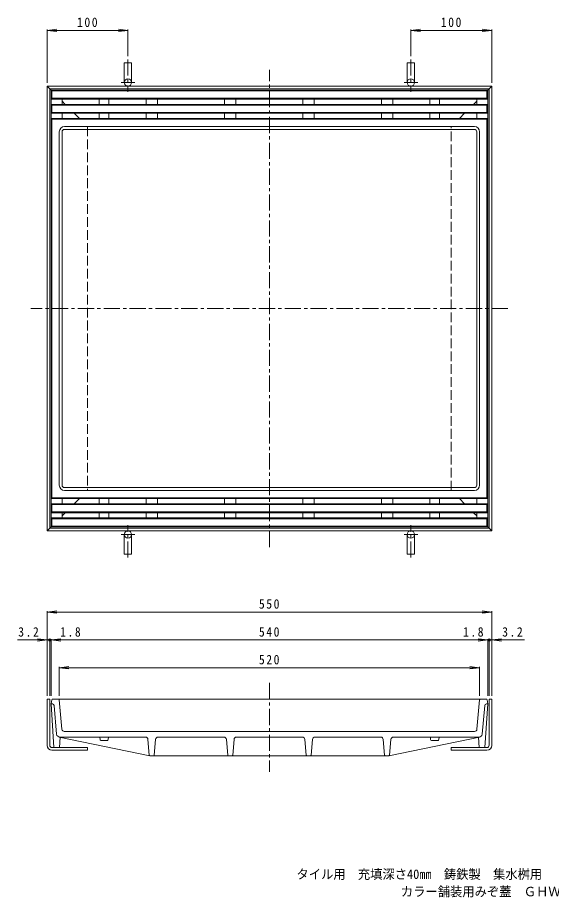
# Model space of a CAD drawing. Units: millimetres, scale not verified. Extents: x -683 to 631, y -550 to 551.
# Drawn here: x -683 to -23, y -550 to 538 of the extents above; entities that cross this region are included whole.
import ezdxf
from ezdxf.enums import TextEntityAlignment as Align

# ---------------------------------------------------------------- set-up
doc = ezdxf.new("R2010")
doc.units = ezdxf.units.MM
doc.header["$LTSCALE"] = 4
doc.header["$PDMODE"] = 32
doc.header["$PDSIZE"] = 3.2
doc.linetypes.add('CHAIN1', pattern=[8, 5, -1, 1, -1])
doc.linetypes.add('DASHED3', pattern=[4, 3, -1])
for name, color, linetype, lineweight in [('0-0_通り芯', 3, 'Continuous', 9), ('0-1_躯体', 2, 'Continuous', 9), ('0-F', 7, 'Continuous', 9)]:
    doc.layers.add(name, color=color, linetype=linetype, lineweight=lineweight)
doc.layers.add('F-5_F-5ﾚｲﾔ', color=3, linetype='Continuous')
doc.styles.add('ＭＳ ゴシック', font='')
doc.styles.get('ＭＳ ゴシック').set_extended_font_data('MS Gothic')

msp = doc.modelspace()

# ---------------------------------------------------------------- linework, layer by layer
at = {"layer": '0-0_通り芯', "linetype": 'CHAIN1'}
for p, q in [((-371.46, -116.584), (-371.46, 473.416)), ((-76.46, 178.416), (-666.46, 178.416)), ((-371.46, -284.703), (-371.46, -394.703))]:
    msp.add_line(p, q, dxfattribs=at)
at = {"layer": '0-0_通り芯'}
for p, q in [((-640.46, 447.416), (-641.46, 448.416)), ((-101.46, 448.416), (-641.46, 448.416)), ((-640.46, 447.416), (-640.46, 438.416)), ((-102.46, 447.416), (-640.46, 447.416)), ((-102.46, 447.416), (-101.46, 448.416)), ((-102.46, 447.416), (-102.46, 438.416)), ((-101.46, 448.416), (-101.46, -91.584)), ((-640.46, 438.416), (-641.46, 437.416)), ((-101.46, 437.416), (-641.46, 437.416)), ((-102.46, 438.416), (-640.46, 438.416)), ((-627.96, 437.416), (-627.96, 430.916)), ((-581.96, 437.415), (-581.96, 430.915)), ((-569.96, 437.415), (-569.96, 430.915)), ((-523.96, 437.416), (-523.96, 430.916)), ((-509.96, 437.416), (-509.96, 430.916)), ((-426.96, 437.416), (-426.96, 430.916)), ((-412.96, 437.416), (-412.96, 430.916)), ((-329.96, 437.416), (-329.96, 430.916)), ((-315.96, 437.416), (-315.96, 430.916)), ((-232.96, 437.416), (-232.96, 430.916)), ((-218.96, 437.416), (-218.96, 430.916)), ((-172.96, 437.415), (-172.96, 430.915)), ((-160.96, 437.415), (-160.96, 430.915)), ((-114.96, 437.416), (-114.96, 430.916)), ((-102.46, 438.416), (-101.46, 437.416)), ((-640.46, 429.916), (-641.46, 430.916)), ((-101.46, 430.916), (-641.46, 430.916)), ((-640.46, 429.916), (-640.46, 420.916)), ((-102.46, 429.916), (-640.46, 429.916)), ((-102.46, 429.916), (-101.46, 430.916)), ((-102.46, 429.916), (-102.46, 420.916)), ((-641.46, 419.916), (-640.46, 420.916)), ((-101.46, 419.916), (-641.46, 419.916)), ((-102.46, 420.916), (-640.46, 420.916)), ((-627.96, 419.916), (-627.96, 413.416)), ((-581.96, 419.916), (-581.96, 413.415)), ((-569.96, 419.916), (-569.96, 413.415)), ((-523.96, 419.916), (-523.96, 413.416)), ((-509.96, 419.916), (-509.96, 413.416)), ((-426.96, 419.916), (-426.96, 413.416)), ((-412.96, 419.916), (-412.96, 413.416)), ((-329.96, 419.916), (-329.96, 413.416)), ((-315.96, 419.916), (-315.96, 413.416)), ((-232.96, 419.916), (-232.96, 413.416)), ((-218.96, 419.916), (-218.96, 413.416)), ((-172.96, 419.916), (-172.96, 413.415)), ((-160.96, 419.916), (-160.96, 413.415)), ((-114.96, 419.916), (-114.96, 413.416)), ((-101.46, 419.916), (-102.46, 420.916)), ((-641.46, 413.416), (-640.46, 412.416)), ((-101.46, 413.416), (-641.46, 413.416)), ((-640.46, -55.584), (-640.46, 412.416)), ((-102.46, 412.416), (-640.46, 412.416)), ((-117.96, 403.416), (-624.96, 403.416)), ((-101.46, 413.416), (-102.46, 412.416)), ((-102.46, 412.416), (-102.46, -55.584)), ((-631.46, -40.084), (-631.46, 396.916)), ((-627.96, -40.084), (-627.96, 396.916)), ((-117.96, 399.916), (-624.96, 399.916)), ((-114.96, 396.916), (-114.96, -40.084)), ((-111.46, 396.916), (-111.46, -40.084)), ((-117.96, -43.084), (-624.96, -43.084)), ((-117.96, -46.584), (-624.96, -46.584)), ((-641.46, -56.584), (-640.46, -55.584)), ((-101.46, -56.584), (-641.46, -56.584)), ((-101.46, -63.084), (-641.46, -63.084)), ((-641.46, -63.084), (-640.46, -64.084)), ((-102.46, -55.584), (-640.46, -55.584)), ((-102.46, -64.084), (-640.46, -64.084)), ((-640.46, -73.084), (-640.46, -64.084)), ((-627.96, -63.084), (-627.96, -56.584)), ((-581.96, -63.085), (-581.96, -56.584)), ((-569.96, -63.085), (-569.96, -56.584)), ((-523.96, -63.084), (-523.96, -56.584)), ((-509.96, -63.084), (-509.96, -56.584)), ((-426.96, -63.084), (-426.96, -56.584)), ((-412.96, -63.084), (-412.96, -56.584)), ((-329.96, -63.084), (-329.96, -56.584)), ((-315.96, -63.084), (-315.96, -56.584)), ((-232.96, -63.084), (-232.96, -56.584)), ((-218.96, -63.084), (-218.96, -56.584)), ((-172.96, -63.085), (-172.96, -56.584)), ((-160.96, -63.085), (-160.96, -56.584)), ((-114.96, -63.084), (-114.96, -56.584)), ((-101.46, -56.584), (-102.46, -55.584)), ((-101.46, -63.084), (-102.46, -64.084)), ((-102.46, -73.084), (-102.46, -64.084)), ((-640.46, -73.084), (-641.46, -74.084)), ((-101.46, -74.084), (-641.46, -74.084)), ((-102.46, -73.084), (-640.46, -73.084)), ((-627.96, -80.584), (-627.96, -74.084)), ((-581.96, -80.584), (-581.96, -74.084)), ((-569.96, -80.584), (-569.96, -74.084)), ((-523.96, -80.584), (-523.96, -74.084)), ((-509.96, -80.584), (-509.96, -74.084)), ((-426.96, -80.584), (-426.96, -74.084)), ((-412.96, -80.584), (-412.96, -74.084)), ((-329.96, -80.584), (-329.96, -74.084)), ((-315.96, -80.584), (-315.96, -74.084)), ((-232.96, -80.584), (-232.96, -74.084)), ((-218.96, -80.584), (-218.96, -74.084)), ((-172.96, -80.584), (-172.96, -74.084)), ((-160.96, -80.584), (-160.96, -74.084)), ((-114.96, -80.584), (-114.96, -74.084)), ((-102.46, -73.084), (-101.46, -74.084)), ((-101.46, -80.584), (-641.46, -80.584)), ((-640.46, -81.584), (-641.46, -80.584)), ((-102.46, -81.584), (-640.46, -81.584)), ((-640.46, -90.584), (-640.46, -81.584)), ((-102.46, -81.584), (-101.46, -80.584)), ((-102.46, -90.584), (-102.46, -81.584)), ((-640.46, -90.584), (-641.46, -91.584)), ((-102.46, -90.584), (-640.46, -90.584)), ((-102.46, -90.584), (-101.46, -91.584)), ((-640.599, -305.538), (-641.46, -310.703)), ((-637.96, -364.703), (-641.46, -310.703)), ((-639.794, -310.703), (-641.46, -310.703)), ((-103.307, -304.703), (-639.612, -304.703)), ((-637.802, -312.528), (-634.693, -348.051)), ((-628.199, -341.964), (-631.38, -305.616)), ((-114.72, -341.964), (-111.539, -305.616)), ((-105.118, -312.528), (-108.226, -348.051)), ((-104.96, -364.703), (-101.46, -310.703)), ((-103.125, -310.703), (-101.46, -310.703)), ((-102.32, -305.538), (-101.46, -310.703)), ((-117.709, -344.703), (-625.211, -344.703)), ((-519.244, -374.682), (-631.514, -351.621)), ((-630.96, -364.703), (-630.13, -351.905)), ((-524.71, -351.703), (-630.709, -351.703)), ((-581.036, -354.786), (-581.293, -351.703)), ((-571.88, -355.703), (-580.039, -355.703)), ((-570.883, -354.786), (-570.626, -351.703)), ((-520.039, -373.789), (-521.721, -354.443)), ((-513.88, -373.789), (-512.198, -354.443)), ((-427.71, -351.703), (-509.209, -351.703)), ((-423.039, -373.789), (-424.721, -354.443)), ((-416.88, -373.789), (-415.198, -354.443)), ((-330.71, -351.703), (-412.209, -351.703)), ((-326.039, -373.789), (-327.721, -354.443)), ((-319.88, -373.789), (-318.198, -354.443)), ((-315.209, -351.703), (-233.71, -351.703)), ((-229.039, -373.789), (-230.721, -354.443)), ((-223.675, -374.682), (-111.406, -351.621)), ((-222.88, -373.789), (-221.198, -354.443)), ((-218.209, -351.703), (-112.211, -351.703)), ((-172.036, -354.786), (-172.293, -351.703)), ((-171.04, -355.703), (-162.88, -355.703)), ((-161.883, -354.786), (-161.626, -351.703)), ((-111.96, -364.703), (-112.789, -351.905)), ((-630.96, -364.703), (-637.96, -364.703)), ((-111.96, -364.703), (-104.96, -364.703)), ((-519.043, -374.703), (-223.876, -374.703))]:
    msp.add_line(p, q, dxfattribs=at)
msp.add_lwpolyline([(-101.46, -91.584), (-641.46, -91.584), (-641.46, 448.416)], dxfattribs=at)
for centre, radius, start, end in [((-624.96, 396.916), 6.5, 90, 178.59671), ((-117.96, 396.916), 6.5, 0, 90), ((-624.96, 396.916), 3, 90, 180), ((-117.96, 396.916), 3, 0, 90), ((-624.96, -40.084), 6.5, 180, 270), ((-624.96, -40.084), 3, 180, 270), ((-117.96, -40.084), 6.5, 270, 0), ((-117.96, -40.084), 3, 270, 0), ((-639.612, -305.703), 1, 90, 170.53767), ((-639.794, -312.703), 2, 5.00099, 90), ((-632.376, -305.703), 1, 5.00099, 90), ((-110.543, -305.703), 1, 90, 174.99901), ((-103.125, -312.703), 2, 90, 174.99901), ((-103.307, -305.703), 1, 9.46233, 90), ((-630.709, -347.703), 4, 185.00064, 270), ((-625.211, -341.703), 3, 185.00099, 270), ((-117.709, -341.703), 3, 270, 354.99901), ((-112.211, -347.703), 4, 270, 354.99936), ((-580.039, -354.703), 1, 184.76341, 270), ((-571.88, -354.703), 1, 270, 355.23659), ((-524.71, -354.703), 3, 4.96968, 90), ((-509.209, -354.703), 3, 90, 175.03032), ((-427.71, -354.703), 3, 4.96968, 90), ((-412.209, -354.703), 3, 90, 175.03032), ((-330.71, -354.703), 3, 4.96968, 90), ((-315.209, -354.703), 3, 90, 175.03032), ((-233.71, -354.703), 3, 4.96968, 90), ((-218.209, -354.703), 3, 90, 175.03032), ((-171.04, -354.703), 1, 184.76341, 270), ((-162.88, -354.703), 1, 270, 355.23659), ((-519.043, -373.703), 1, 184.96968, 270), ((-514.876, -373.703), 1, 270, 355.03032), ((-422.043, -373.703), 1, 184.96968, 270), ((-417.876, -373.703), 1, 270, 355.03032), ((-325.043, -373.703), 1, 184.96968, 270), ((-320.876, -373.703), 1, 270, 355.03032), ((-228.043, -373.703), 1, 184.96968, 270), ((-223.876, -373.703), 1, 270, 355.03032)]:
    msp.add_arc(centre, radius, start, end, dxfattribs=at)
at = {"layer": '0-1_躯体'}
for p, q in [((-550.96, 482.416), (-550.96, 457.916)), ((-541.96, 482.416), (-550.96, 482.416)), ((-541.96, 482.416), (-541.96, 457.916)), ((-200.96, 482.416), (-200.96, 457.916)), ((-200.96, 482.416), (-191.96, 482.416)), ((-191.96, 482.416), (-191.96, 457.916)), ((-646.46, 453.416), (-641.46, 448.416)), ((-99.66, 450.215), (-643.26, 450.215)), ((-643.26, 450.215), (-643.26, -93.384)), ((-96.46, 453.416), (-101.46, 448.416)), ((-99.66, -93.384), (-99.66, 450.215)), ((-96.46, -96.584), (-96.46, 453.416)), ((-627.96, 434.916), (-623.96, 430.916)), ((-114.96, 434.916), (-118.96, 430.916)), ((-612.96, 419.916), (-606.46, 413.416)), ((-129.96, 419.916), (-136.46, 413.416)), ((-612.96, -63.085), (-606.46, -56.584)), ((-129.96, -63.085), (-136.46, -56.584)), ((-627.96, -78.085), (-623.96, -74.084)), ((-114.96, -78.085), (-118.96, -74.084)), ((-646.46, -96.584), (-641.46, -91.584)), ((-96.46, -96.584), (-646.46, -96.584)), ((-99.66, -93.384), (-643.26, -93.384)), ((-96.46, -96.584), (-101.46, -91.585)), ((-550.96, -125.584), (-550.96, -101.084)), ((-541.96, -125.584), (-541.96, -101.084)), ((-200.96, -125.584), (-200.96, -101.084)), ((-191.96, -125.584), (-191.96, -101.084)), ((-541.96, -125.584), (-550.96, -125.584)), ((-200.96, -125.584), (-191.96, -125.584)), ((-646.46, -304.703), (-643.26, -304.703)), ((-646.46, -304.703), (-646.46, -361.903)), ((-643.26, -304.703), (-643.26, -361.703)), ((-96.46, -304.703), (-99.66, -304.703)), ((-99.66, -304.703), (-99.66, -361.703)), ((-96.46, -304.703), (-96.46, -361.903)), ((-640.46, -367.903), (-596.46, -367.903)), ((-640.26, -364.703), (-596.46, -364.703)), ((-596.46, -364.703), (-596.46, -367.903)), ((-146.46, -364.703), (-146.46, -367.903)), ((-102.66, -364.703), (-146.46, -364.703)), ((-102.46, -367.903), (-146.46, -367.903))]:
    msp.add_line(p, q, dxfattribs=at)
at = {"layer": '0-1_躯体', "linetype": 'CHAIN1'}
for p, q in [((-546.46, 486.416), (-546.46, 446.215)), ((-196.46, 486.416), (-196.46, 446.215)), ((-554.96, 457.916), (-537.96, 457.916)), ((-204.96, 457.916), (-187.96, 457.916)), ((-546.46, -129.584), (-546.46, -89.384)), ((-196.46, -129.584), (-196.46, -89.384)), ((-537.96, -101.084), (-554.96, -101.084)), ((-187.96, -101.084), (-204.96, -101.084))]:
    msp.add_line(p, q, dxfattribs=at)
at = {"layer": '0-1_躯体', "linetype": 'DASHED3'}
for p, q in [((-596.46, 403.416), (-596.46, -46.584)), ((-146.46, 403.416), (-596.46, 403.416)), ((-146.46, -46.584), (-146.46, 403.416)), ((-146.46, -46.584), (-596.46, -46.584))]:
    msp.add_line(p, q, dxfattribs=at)
at = {"layer": '0-1_躯体'}
msp.add_lwpolyline([(-96.46, 453.416), (-646.46, 453.416), (-646.46, -96.584)], dxfattribs=at)
for centre in [(-546.46, 457.916), (-196.46, 457.916), (-546.46, -101.084), (-196.46, -101.084)]:
    msp.add_circle(centre, 4.5, dxfattribs=at)
for centre, radius, start, end in [((-640.46, -361.903), 6, 180, 270), ((-640.26, -361.703), 3, 180, 270), ((-102.66, -361.703), 3, 272.17125, 0), ((-102.46, -361.903), 6, 271.08562, 0)]:
    msp.add_arc(centre, radius, start, end, dxfattribs=at)
at = {"layer": '0-F'}
for p, q in [((-646.46, 522.416), (-634.562, 523.982)), ((-646.46, 457.416), (-646.46, 523.616)), ((-646.46, 522.416), (-546.46, 522.416)), ((-646.46, 522.416), (-634.562, 520.849)), ((-546.46, 522.416), (-558.357, 523.982)), ((-546.46, 522.416), (-558.357, 520.849)), ((-546.46, 490.416), (-546.46, 523.616)), ((-196.46, 522.416), (-184.562, 523.982)), ((-196.46, 490.416), (-196.46, 523.616)), ((-196.46, 522.416), (-96.46, 522.416)), ((-196.46, 522.416), (-184.562, 520.849)), ((-96.46, 522.416), (-108.357, 523.982)), ((-96.46, 522.416), (-108.357, 520.849)), ((-96.46, 457.416), (-96.46, 523.616)), ((-646.46, -196.993), (-634.562, -195.427)), ((-646.46, -300.703), (-646.46, -195.793)), ((-96.46, -196.993), (-108.357, -195.427)), ((-96.46, -300.703), (-96.46, -195.793)), ((-646.46, -196.993), (-96.46, -196.993)), ((-646.46, -196.993), (-634.562, -198.56)), ((-96.46, -196.993), (-108.357, -198.56)), ((-55.922, -231.557), (-682.998, -231.557)), ((-646.46, -231.557), (-658.357, -229.99)), ((-646.46, -231.557), (-658.357, -233.123)), ((-643.26, -300.703), (-643.26, -230.357)), ((-641.46, -231.557), (-629.562, -229.99)), ((-641.46, -300.703), (-641.46, -230.357)), ((-641.46, -231.557), (-629.562, -233.123)), ((-101.46, -231.557), (-113.357, -229.99)), ((-101.46, -231.557), (-113.357, -233.123)), ((-101.46, -300.703), (-101.46, -230.357)), ((-99.66, -300.703), (-99.66, -230.357)), ((-96.46, -231.557), (-84.562, -229.99)), ((-96.46, -231.557), (-84.562, -233.123)), ((-631.46, -265.83), (-619.562, -264.263)), ((-631.46, -300.703), (-631.46, -264.63)), ((-631.46, -265.83), (-111.46, -265.83)), ((-631.46, -265.83), (-619.562, -267.396)), ((-111.46, -265.83), (-123.357, -264.263)), ((-111.46, -265.83), (-123.357, -267.396)), ((-111.46, -300.703), (-111.46, -264.63))]:
    msp.add_line(p, q, dxfattribs=at)
for p in [(-643.26, -231.557), (-99.66, -231.557)]:
    msp.add_point(p, dxfattribs=at)

# ---------------------------------------------------------------- texts
at = {"layer": '0-F', "color": 2, "char_height": 11.73, "attachment_point": 7, "style": 'ＭＳ ゴシック'}
for s, insert in [('\\T1.27;\\W0.9;100', (-609.46, 526.416)), ('\\T1.27;\\W0.9;100', (-159.46, 526.416)), ('\\T1.27;\\W0.9;550', (-384.46, -192.993)), ('\\T1.27;\\W0.9;3.2', (-682.217, -227.557)), ('\\T1.27;\\W0.9;1.8', (-630.32, -227.557)), ('\\T1.27;\\W0.9;540', (-384.46, -227.557)), ('\\T1.27;\\W0.9;1.8', (-132.014, -227.557)), ('\\T1.27;\\W0.9;3.2', (-83.528, -227.557)), ('\\T1.27;\\W0.9;520', (-384.46, -261.83))]:
    msp.add_mtext(s, dxfattribs=dict(at, insert=insert))
at = {"layer": 'F-5_F-5ﾚｲﾔ', "style": 'ＭＳ ゴシック', "width": 0.95}
for s, p in [('タイル用\u3000充填深さ40㎜\u3000鋳鉄製\u3000集水桝用', (-338.025, -530.545)), ('カラー舗装用みぞ蓋\u3000ＧＨＷ－２－４５０＋Ｌ６０Ｇ', (-208.845, -552.062))]:
    msp.add_text(s, height=11.73, dxfattribs=at).set_placement(p, align=Align.BOTTOM_LEFT)

doc.saveas('drawing.dxf')
